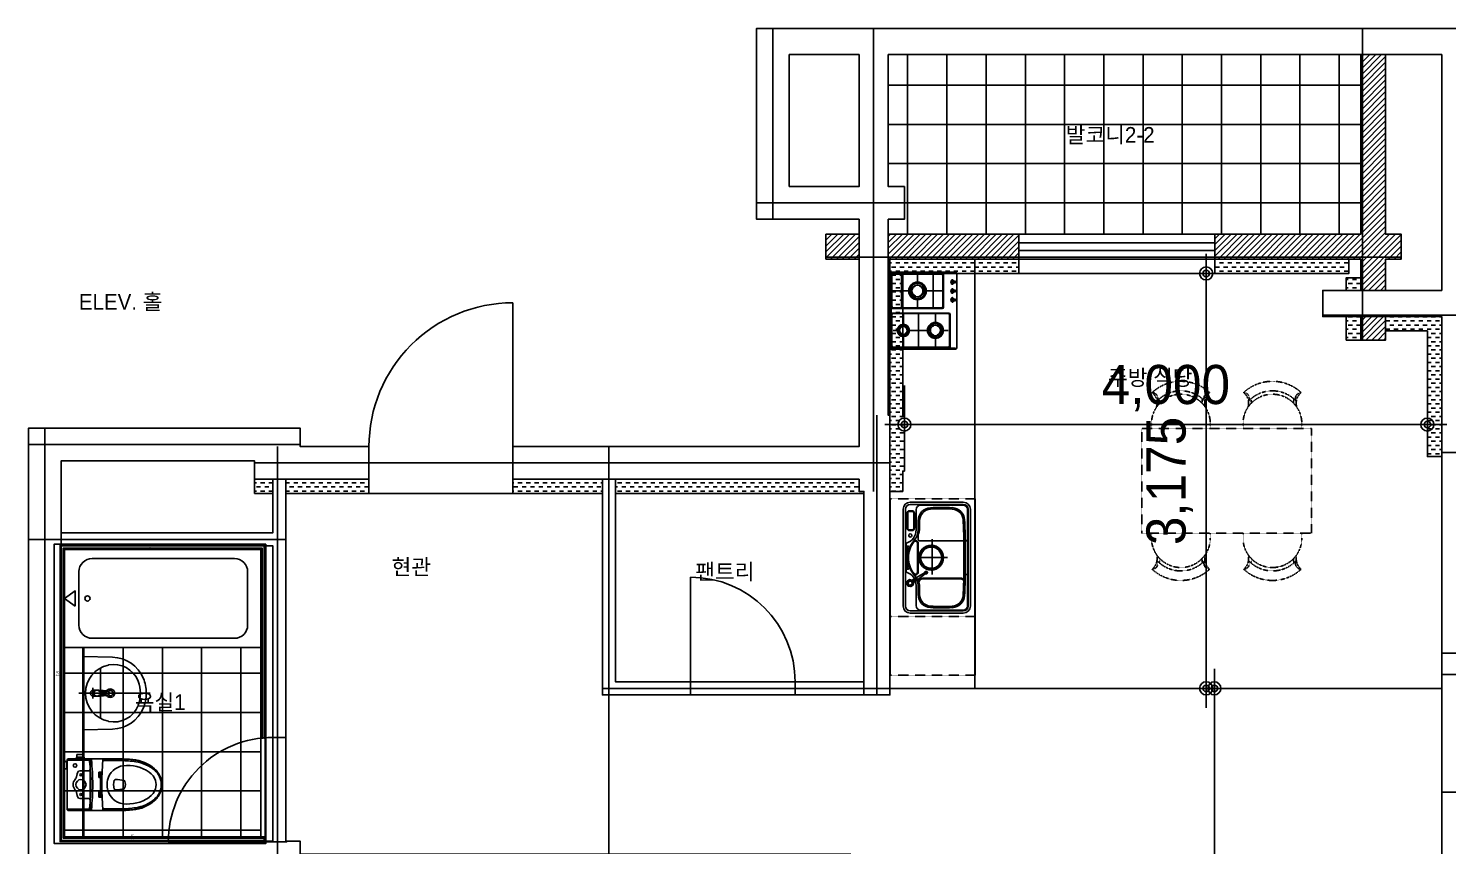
# Model space of a CAD drawing. Extents: x -125 to 16400, y -1600 to 10435.
# Drawn here: x -125 to 10730, y 4081 to 10335 of the extents above; entities that cross this region are included whole.
import ezdxf

# ---------------------------------------------------------------- set-up
doc = ezdxf.new("R2010")
doc.units = 0
doc.header["$MEASUREMENT"] = 0
for name, pattern in [('-HID', [2.5, 1.5, -1]), ('AUDIT_D_220706163347-0', [0]), ('CEN', [62, 60, -1, 0, -1]), ('HD', [2.5, 1.5, -1]), ('HID', [2.3, 1.5, -0.8])]:
    doc.linetypes.add(name, pattern=pattern)
for name, color, linetype in [('A_HAT', 8, 'Continuous'), ('AA-XXXX-DIMS', 7, 'Continuous'), ('AA-XXXX-UBR', 4, 'Continuous'), ('CEN_CON', 1, 'CEN'), ('CEN_WALL', 12, 'CEN'), ('CONC', 2, 'Continuous'), ('DIM', 7, 'AUDIT_D_220706163347-0'), ('DOOR', 4, 'Continuous'), ('FIN', 6, 'Continuous'), ('FUR', 4, 'Continuous'), ('FUR_가구', 8, 'HD'), ('FUR_가전', 8, 'HID'), ('INS', 8, 'Continuous'), ('WAL', 3, 'Continuous'), ('WAL_DRY', 7, 'Continuous'), ('WIN', 4, 'Continuous'), ('바닥타일', 8, 'Continuous'), ('실명', 3, 'AUDIT_D_220706163347-0')]:
    doc.layers.add(name, color=color, linetype=linetype)
doc.layers.add('Defpoint', color=135, linetype='Continuous', plot=False)
doc.styles.add('HAUD01', font='Dotum.ttf')
doc.dimstyles.new('HAUD-100', dxfattribs={"dimscale": 100, "dimtxt": 3, "dimasz": 1, "dimexe": 0, "dimexo": 3, "dimgap": 1, "dimtad": 1, "dimdec": 0, "dimdsep": 46, "dimlunit": 6, "dimtxsty": 'HAUD01', "dimblk": 'DIMDOT', "dimcen": 2.5, "dimdle": 1.5, "dimclrd": 7, "dimclre": 7, "dimclrt": 3, "dimadec": 0, "dimazin": 0, "dimtfac": 1, "dimtdec": 0, "dimtix": 1, "dimtmove": 2, "dimatfit": 3, "dimfxl": 1, "dimtvp": 1, "dimtolj": 1, "dimtzin": 0, "dimarcsym": 0})
pattern_1 = [(45, (0, 0), (-22.45064, 22.45064), [])]
pattern_2 = [(0, (0, 0), (31.75, 31.75), [31.75, -31.75])]
pattern_3 = [(0, (0, 0), (0, 300), []), (90, (0, 0), (-300, 2e-14), [])]

# ---------------------------------------------------------------- blocks, each defined once
blk = doc.blocks.new('A$Cc42cb16b')
at = {"layer": 'FUR'}
for p, q in [((515, 560), (288, 555)), ((515, 560), (515, 0)), ((380, 301), (380, 474)), ((380, 86), (380, 259)), ((515, 0), (288, 5))]:
    blk.add_line(p, q, dxfattribs=at)
at = {"layer": 'FUR', "color": 1}
for p, q in [((0, 280), (545, 280)), ((440, 320), (440, 240))]:
    blk.add_line(p, q, dxfattribs=at)
at = {"layer": 'FUR', "flags": 128}
for points in [[(53, 395, -0.297578), (288, 555)], [(30, 280, -0.098575), (53, 395)], [(320, 64, -0.366647), (92, 187)]]:
    blk.add_lwpolyline(points, format="xyb", dxfattribs=at)
at = {"layer": 'FUR'}
for centre, radius, start, end in [((279, 300), 200, 78.1351, 158.6763), ((275, 280), 220, 281.8649, 78.1351), ((330, 280), 255, 158.6763, 180), ((330, 280), 300, 180, 202.519), ((330, 280), 255, 180, 201.3237), ((305, 280), 32.5, 31.4345, 328.5658), ((305, 280), 20.5, 42.491, 317.5072), ((343, 280), 11.3, 130.1673, 251.7572), ((293, 265), 260, 202.519, 268.8063)]:
    blk.add_arc(centre, radius, start, end, dxfattribs=at)
for points, weights in [([(315, 287), (313, 284), (313, 280)], [1, 0.981753051281, 1]), ([(313, 280), (313, 276), (315, 273)], [1, 0.981707036495, 1]), ([(324, 295), (317, 294), (315, 287)], [1, 0.881687879562, 1]), ([(315, 273), (317, 266), (324, 265)], [1, 0.881586849689, 1]), ([(334, 297), (329, 297), (324, 295)], [1, 0.997376203537, 1]), ([(324, 265), (329, 263), (334, 263)], [1, 0.997388422489, 1]), ([(334, 297), (334, 297), (334, 297)], [1, 0.999995529652, 1]), ([(334, 263), (334, 263), (334, 263)], [1, 0.999997198582, 1]), ([(335, 297), (357, 299), (379, 301)], [1, 0.999929606915, 1]), ([(379, 259), (357, 261), (335, 263)], [1, 0.999929606915, 1]), ([(336, 289), (339, 291), (342, 291)], [1, 0.954250395298, 1]), ([(342, 269), (341, 269), (340, 269)], [1, 0.994235515594, 1]), ([(379, 301), (384, 301), (411, 303)], [1, 0.999993741512, 1]), ([(390, 258), (384, 259), (379, 259)], [1, 0.999993622303, 1]), ([(390, 295), (386, 293), (381, 293)], [1, 0.978727579117, 1]), ([(381, 267), (384, 267), (386, 266)], [1, 0.992239117622, 1]), ([(386, 266), (390, 265), (393, 263)], [1, 0.985343575478, 1]), ([(393, 297), (392, 296), (390, 295)], [1, 0.995856523514, 1]), ([(391, 258), (400, 257), (414, 256)], [1, 0.999511599541, 1]), ([(394, 297), (394, 297), (393, 297)], [1, 0.999939501286, 1]), ([(393, 263), (394, 263), (394, 263)], [1, 0.999930858612, 1]), ([(407, 303), (399, 302), (394, 297)], [1, 0.961287915707, 1]), ([(394, 263), (399, 258), (407, 257)], [1, 0.960904896259, 1]), ([(414, 303), (411, 303), (408, 303)], [1, 0.993428587914, 1]), ([(409, 257), (411, 257), (414, 256)], [1, 0.99490660429, 1]), ([(414, 303), (414, 303), (414, 303)], [1, 0.999912261963, 1]), ([(414, 303), (438, 303), (438, 280)], [1, 0.707125544548, 1]), ([(438, 280), (438, 257), (414, 256)], [1, 0.707125544548, 1]), ([(414, 256), (414, 256), (414, 256)], [1, 0.999912261963, 1]), ([(433, 256), (457, 256), (457, 280)], [1, 0.707185387611, 1]), ([(434, 283), (434, 282), (434, 280)], [1, 0.996173918247, 1]), ([(434, 276), (434, 278), (434, 280)], [1, 0.996153950691, 1])]:
    blk.add_rational_spline(points, weights, degree=2, dxfattribs=at)
for points in [[(342, 291), (350, 291), (358, 292)], [(358, 268), (350, 269), (342, 269)], [(381, 293), (370, 292), (358, 292)], [(381, 267), (370, 268), (358, 268)], [(409, 303), (409, 303), (408, 303)], [(413, 303), (412, 303), (410, 303)], [(410, 257), (412, 257), (413, 257)], [(417, 304), (415, 304), (414, 303)], [(414, 256), (415, 256), (417, 256)], [(415, 256), (415, 256), (415, 256)], [(419, 304), (418, 304), (417, 304)], [(417, 256), (418, 256), (419, 256)], [(423, 304), (421, 304), (419, 304)], [(419, 256), (421, 256), (423, 256)], [(423, 304), (424, 304), (425, 304)], [(425, 256), (424, 256), (423, 256)], [(425, 304), (429, 304), (433, 304)], [(433, 256), (429, 256), (425, 256)], [(434, 283), (434, 283), (433, 283)], [(433, 276), (434, 276), (434, 276)]]:
    blk.add_open_spline(points, degree=2, dxfattribs=at)
for points, knots in [([(431, 280), (431, 283), (431, 286), (428, 292), (427, 295), (420, 301), (413, 303), (407, 303)], [0, 0, 0, 0, 0.248236, 0.248236, 0.496338, 0.496338, 1, 1, 1, 1]), ([(407, 257), (413, 257), (420, 259), (427, 265), (428, 268), (431, 274), (431, 277), (431, 280)], [0, 0, 0, 0, 0.502806, 0.502806, 0.750772, 0.750772, 1, 1, 1, 1]), ([(434, 283), (434, 289), (431, 294), (424, 301), (419, 303), (413, 303)], [0, 0, 0, 0, 0.5, 0.5, 1, 1, 1, 1]), ([(413, 257), (419, 257), (424, 259), (431, 266), (434, 271), (434, 276)], [0, 0, 0, 0, 0.5, 0.5, 1, 1, 1, 1]), ([(433, 283), (433, 284), (433, 283), (433, 282), (433, 281), (433, 280)], [0, 0, 0, 0, 0.493042, 0.493042, 1, 1, 1, 1]), ([(433, 280), (433, 279), (433, 278), (433, 277), (433, 276), (433, 276)], [0, 0, 0, 0, 0.493716, 0.493716, 1, 1, 1, 1]), ([(449, 280), (449, 282), (449, 283), (451, 283), (451, 283), (452, 282), (452, 281), (452, 280)], [0, 0, 0, 0, 0.498025, 0.498025, 0.742403, 0.742403, 1, 1, 1, 1]), ([(452, 280), (452, 279), (452, 278), (451, 277), (451, 277), (449, 277), (449, 278), (449, 280)], [0, 0, 0, 0, 0.250344, 0.250344, 0.505692, 0.505692, 1, 1, 1, 1]), ([(450, 283), (450, 283), (450, 283), (451, 282), (451, 281), (451, 280), (451, 280)], [0, 0, 0, 0, 0.213027, 0.451355, 0.721359, 1, 1, 1, 1]), ([(451, 280), (451, 279), (451, 278), (450, 277), (450, 277), (450, 277)], [0, 0, 0, 0, 0.435639, 0.435639, 1, 1, 1, 1])]:
    blk.add_open_spline(points, degree=3, knots=knots, dxfattribs=at)
blk.add_rational_spline([(457, 280), (457, 290), (450, 297), (443, 304), (433, 304)], [1, 0.923873603344, 1, 0.923873603344, 1], degree=2, knots=[0, 0, 0, 0.5, 0.5, 1, 1, 1], dxfattribs=at)
blk = doc.blocks.new('A$C26a53a47')
at = {"layer": 'FUR'}
for p, q in [((268, 392), (452, 393)), ((314, 382), (453, 383)), ((542, 395), (329, 395)), ((555, 378), (540, 388)), ((548, 395), (717, 395)), ((563, 385), (548, 395)), ((550, 387), (550, 8)), ((563, 385), (717, 385)), ((596, 408), (654, 408)), ((596, 395), (596, 408)), ((654, 395), (596, 395)), ((599, 408), (599, 426)), ((603, 430), (647, 430)), ((651, 426), (651, 408)), ((654, 408), (654, 395)), ((725, 387), (725, 198)), ((725, 358), (727, 358)), ((725, 337), (727, 337)), ((727, 332), (727, 364)), ((741, 378), (745, 378)), ((745, 378), (745, 318)), ((745, 378), (745, 318)), ((484, 293), (458, 293)), ((459, 262), (462, 262)), ((462, 262), (462, 134)), ((484, 253), (462, 253)), ((470, 296), (470, 100)), ((484, 253), (484, 293)), ((562, 303), (629, 303)), ((653, 258), (648, 281)), ((741, 318), (745, 318)), ((459, 134), (462, 134)), ((484, 143), (462, 143)), ((484, 103), (484, 143)), ((653, 137), (648, 114)), ((725, 8), (725, 198)), ((268, 3), (452, 3)), ((314, 13), (453, 12)), ((542, 0), (329, 0)), ((484, 103), (458, 103)), ((555, 17), (540, 7)), ((563, 10), (548, 0)), ((548, 0), (717, 0)), ((562, 93), (629, 93)), ((563, 10), (717, 10))]:
    blk.add_line(p, q, dxfattribs=at)
at = {"layer": 'FUR', "flags": 128}
for points in [[(51, 310, -0.18096), (268, 392)], [(56, 308, -0.139094), (200, 373)], [(57, 319, -0.159563), (223, 390)], [(200, 373, -0.037446), (314, 382)], [(223, 390, -0.022302), (329, 395)], [(741, 318, -0.414214), (727, 332)], [(0, 198, -0.216307), (51, 310)], [(6, 198, -0.219854), (56, 308)], [(7, 243, -0.135941), (57, 319)], [(50, 229, -0.165632), (98, 294)], [(284, 223, -0.26174), (291, 229)], [(356, 237, -0.336618), (365, 231)], [(562, 303, -0.414214), (550, 315)], [(291, 166, -0.26174), (284, 172)], [(416, 162, -0.317582), (298, 52)], [(540, 7, -0.026367), (530, 198)], [(555, 17, -0.027834), (545, 198)], [(648, 114, -0.055053), (644, 102)], [(653, 137, -0.135013), (663, 156)], [(680, 198, -0.192258), (663, 156)], [(298, 52, -0.186188), (98, 101)], [(548, 0, -0.383657), (540, 7)], [(563, 10, -0.381976), (555, 17)], [(644, 102, -0.289681), (629, 93)], [(725, 18, -0.414214), (717, 10)], [(725, 8, -0.414214), (717, 0)]]:
    blk.add_lwpolyline(points, format="xyb", dxfattribs=at)
at = {"layer": 'FUR'}
for centre, radius in [((665, 345), 13.5), ((470, 268), 8), ((620, 198), 39), ((620, 273), 8), ((470, 128), 8), ((620, 123), 8)]:
    blk.add_circle(centre, radius, dxfattribs=at)
for centre, radius, start, end in [((260, 60), 285, 82.5328, 124.7208), ((279, 204), 140, 12.0572, 82.5328), ((-1905, 198), 2365, 355.2711, 4.7289), ((2339, 198), 1809, 173.9586, 180), ((548, 387), 8, 90, 173.9586), ((542, 387), 8, 67.9754, 90), ((542, 387), 8, 0, 67.9754), ((2169, 198), 1624, 173.6227, 180), ((563, 377), 8, 90, 173.6227), ((603, 426), 4, 90, 180), ((647, 426), 4, 0, 90), ((717, 387), 8, 0, 90), ((717, 377), 8, 0, 90), ((741, 364), 14, 90, 180), ((150, 198), 150, 162.3394, 197.6606), ((150, 198), 105, 162.3394, 197.6606), ((360, 198), 80, 161.6434, 198.3566), ((369, -112), 350, 92.1818, 102.9733), ((260, 198), 110, 342.2348, 17.7652), ((250, 198), 170, 347.9428, 12.0572), ((629, 287), 16, 25.3787, 90.0934), ((590, 268), 60, 12.7743, 25.3787), ((693, 266), 40, 192.7744, 223.5311), ((620, 198), 60, 0, 43.5311), ((150, 198), 150, 180, 228.8217), ((150, 198), 144, 180, 229.5978), ((169, 204), 170, 197.6606, 228.6262), ((169, 204), 125, 197.6606, 235.2792), ((369, 507), 350, 257.0267, 267.8182), ((356, 167), 9, 267.8182, 342.2348), ((269, 333), 330, 228.8217, 269.8506), ((244, 308), 290, 229.5978, 261.2725), ((248, 294), 290, 228.6262, 264.8897), ((316, 773), 760, 261.2725, 269.8506), ((329, 1200), 1200, 264.8897, 270), ((542, 8), 8, 270, 292.0246), ((542, 8), 8, 292.0246, 0), ((562, 81), 12, 90, 180)]:
    blk.add_arc(centre, radius, start, end, dxfattribs=at)
blk.add_open_spline([(5, 198), (5, 198), (5, 198), (5, 198)], degree=3, dxfattribs=at)
blk.add_open_spline([(5, 198), (5, 198), (5, 198), (5, 198)], degree=3, dxfattribs=at)
blk = doc.blocks.new('A$C8b7e2aca')
at = {"layer": 'FUR'}
for points in [[(1500, 750), (0, 750), (0, 0), (1500, 0)], [(1418, 317), (1418, 433), (1500, 375)]]:
    blk.add_lwpolyline(points, close=True, dxfattribs=at)
blk.add_lwpolyline([(1290, 680), (200, 680, 0.414214), (100, 580), (100, 170, 0.414214), (200, 70), (1290, 70, 0.414214), (1390, 170), (1390, 580, 0.414214)], format="xyb", close=True, dxfattribs=at)
blk.add_circle((1325, 375), 20, dxfattribs=at)
blk = doc.blocks.new('UBR 공용욕실 1500x2200')
at = {"layer": '바닥타일'}
h = blk.add_hatch(dxfattribs=at)
h.set_pattern_fill('_USER', color=256, scale=300, double=1, pattern_type=0)
h.set_pattern_definition(pattern_3)
h.paths.add_polyline_path([(0, 1450), (1500, 1450), (1500, 0), (0, 0)])
at = {"layer": 'FUR'}
blk.add_line((1360, 1450), (1360, 0), dxfattribs=at)
blk.add_lwpolyline([(1500, 2200), (0, 2200), (0, 0), (1500, 0)], close=True, dxfattribs=at)
blk.add_blockref('A$C8b7e2aca', (0, 1450))
for name, p in [('A$Cc42cb16b', (845, 820)), ('A$C26a53a47', (755, 202))]:
    blk.add_blockref(name, p, dxfattribs=at)
blk = doc.blocks.new('A$C84b07bde')
at = {"layer": 'AA-XXXX-UBR'}
blk.add_line((1527, 0), (1527, -27), dxfattribs=at)
at = {"layer": 'AA-XXXX-UBR', "color": 5}
blk.add_lwpolyline([(1535, 2235), (-35, 2235), (-35, -35), (1535, -35)], close=True, dxfattribs=at)
at = {"layer": 'AA-XXXX-UBR'}
for points in [[(1527, -27), (-27, -27), (-27, 2227), (1527, 2227), (1527, 750)], [(1527, -10), (-10, -10), (-10, 2210), (1510, 2210), (1510, 750)], [(1527, 0), (0, 0), (0, 2200), (1500, 2200), (1500, 750)]]:
    blk.add_lwpolyline(points, dxfattribs=at)
at = {"layer": 'Defpoint'}
blk.add_lwpolyline([(1540, 2240), (-80, 2240), (-80, -50), (1540, -50)], close=True, dxfattribs=at)
at = {"layer": 'Defpoint', "style": 'HAUD01', "width": 0.8}
for s, rotation, p in [('경량', 270, (643, 2235)), ('RC,조적', 90, (527, -43))]:
    blk.add_text(s, height=15, rotation=rotation, dxfattribs=at).set_placement(p)
for s, p in [('RC,조적', (-68, 1252)), ('수전', (-68, 1227)), ('경량', (1502, 1244))]:
    blk.add_text(s, height=15, dxfattribs=at).set_placement(p)
blk = doc.blocks.new('K-sink')
at = {"layer": 'FUR'}
for p, q in [((-370, -105), (370, -105)), ((-425, -565), (-425, -160)), ((-407, -160), (-407, -565)), ((-407, -565), (-407, -160)), ((-370, -123), (370, -123)), ((-367, -205), (-212, -205)), ((-208, -150), (-211, -162)), ((-208, -150), (-211, -162)), ((-211, -162), (-204, -173)), ((-211, -162), (-204, -173)), ((-198, -143), (-208, -150)), ((-198, -143), (-208, -150)), ((-204, -173), (-192, -175)), ((-204, -173), (-192, -175)), ((-186, -146), (-198, -143)), ((-186, -146), (-198, -143)), ((-192, -175), (-181, -168)), ((-192, -175), (-181, -168)), ((-179, -156), (-186, -146)), ((-179, -156), (-186, -146)), ((-181, -168), (-179, -156)), ((-181, -168), (-179, -156)), ((-108, -128), (108, -128)), ((207, -155), (207, -172)), ((367, -205), (212, -205)), ((339, -135), (227, -135)), ((227, -192), (339, -192)), ((359, -172), (359, -155)), ((407, -160), (407, -565)), ((425, -160), (425, -565)), ((-402, -565), (-402, -240)), ((-282, -220), (-192, -220)), ((-282, -220), (-212, -220)), ((-157, -255), (-157, -544)), ((130, -230), (130, -602)), ((140, -220), (212, -220)), ((282, -220), (212, -220)), ((402, -240), (402, -565)), ((135, -597), (-370, -597)), ((370, -602), (-370, -602)), ((370, -620), (-370, -620)), ((-130, -585), (-130, -592)), ((-118, -580), (0, -580)), ((118, -580), (0, -580)), ((130, -585), (130, -592)), ((370, -597), (135, -597))]:
    blk.add_line(p, q, dxfattribs=at)
at = {"layer": 'FUR', "ltscale": 0.6}
for p, q in [((-217, -144), (-221, -164)), ((-221, -164), (-210, -182)), ((-200, -133), (-217, -144)), ((-210, -182), (-190, -186)), ((-180, -137), (-200, -133)), ((-192, -175), (-170, -209)), ((-190, -186), (-172, -174)), ((-168, -154), (-180, -137)), ((-172, -174), (-168, -154))]:
    blk.add_line(p, q, dxfattribs=at)
at = {"layer": 'FUR', "color": 199, "ltscale": 0.5}
for p, q in [((-123, -189), (-121, -187)), ((111, -215), (-111, -215)), ((123, -189), (120, -186)), ((212, -155), (212, -172)), ((339, -140), (227, -140)), ((227, -187), (339, -187)), ((354, -172), (354, -155)), ((-282, -226), (-192, -226)), ((-162, -256), (-162, -543)), ((282, -231), (212, -231)), ((-118, -569), (0, -569)), ((118, -569), (0, -569))]:
    blk.add_line(p, q, dxfattribs=at)
at = {"layer": 'FUR', "color": 199}
for p, q in [((-77, -140), (-93, -140)), ((88, -140), (-88, -140)), ((-85, -148), (-85, -132)), ((0, -445), (0, -209)), ((93, -140), (77, -140)), ((85, -148), (85, -132)), ((-282, -231), (-212, -231)), ((0, -327), (-129, -327)), ((0, -327), (141, -327))]:
    blk.add_line(p, q, dxfattribs=at)
at = {"layer": 'FUR', "ltscale": 0.5}
blk.add_line((111, -220), (-111, -220), dxfattribs=at)
at = {"layer": 'FUR', "color": 199}
for centre, radius in [((-195, -159), 21.9), ((-85, -140), 2.5), ((85, -140), 2.5), ((0, -320), 90), ((0, -320), 81)]:
    blk.add_circle(centre, radius, dxfattribs=at)
at = {"layer": 'FUR'}
for centre, radius in [((170, -160), 12.2), ((0, -320), 94.5)]:
    blk.add_circle(centre, radius, dxfattribs=at)
for centre, radius, start, end in [((-370, -160), 55, 90, 180), ((370, -160), 55, 0, 90), ((-370, -160), 37, 90, 180), ((-367, -240), 35, 90, 180), ((-212, -100), 105, 270, 343.3193), ((-212, -100), 120, 270, 311.4096), ((0, -340), 200, 90, 131.4096), ((-108, -131), 3, 90, 163.3193), ((0, -340), 200, 48.5904, 90), ((108, -131), 3, 16.6807, 90), ((212, -100), 105, 196.6807, 270), ((212, -100), 120, 228.5904, 270), ((227, -155), 20, 90, 180), ((227, -172), 20, 180, 270), ((339, -155), 20, 360, 90), ((339, -172), 20, 270, 0), ((367, -240), 35, 0, 90), ((370, -160), 37, 0, 90), ((914, -400), 1299, 176.1751, 183.5988), ((-282, -320), 100, 90, 176.1774), ((-192, -255), 35, 0, 90), ((140, -230), 10, 90.025, 180), ((282, -320), 100, 3.8226, 90), ((-915, -400), 1300, 356.4036, 3.8226), ((-283, -475), 100, 183.5964, 266.1102), ((283, -475), 100, 273.8898, 356.4036), ((-370, -565), 55, 180, 270), ((-370, -565), 37, 180, 270), ((-370, -565), 32, 180, 270), ((-140, 1620), 2200, 266.1102, 270.5776), ((-192, -544), 35, 268.6272, 0), ((-135, -592), 5, 270, 355), ((-125, -585), 5, 90.4028, 175), ((140, 1620), 2200, 269.4224, 273.8898), ((140, 1620), 2200, 269.4224, 269.5972), ((125, -585), 5, 5, 89.5972), ((139, -588), 8.66, 181.0559, 263.1777), ((135, -592), 5, 185, 270), ((370, -565), 32, 270, 0), ((370, -565), 37, 270, 0), ((370, -565), 55, 270, 0)]:
    blk.add_arc(centre, radius, start, end, dxfattribs=at)
at = {"layer": 'FUR', "color": 199}
for centre, radius, start, end in [((-223, -132), 100, 276.4808, 311.2256), ((914, -400), 1288, 176.1751, 183.5988), ((-282, -320), 89, 90, 176.1774), ((-283, -475), 89, 183.5964, 266.1102), ((-140, 1620), 2189, 266.1102, 270.5776)]:
    blk.add_arc(centre, radius, start, end, dxfattribs=at)
at = {"layer": 'FUR', "ltscale": 0.5}
for centre, start, end in [((-112, -200), 134.2485, 274.3944), ((112, -200), 265.6056, 45.7515)]:
    blk.add_arc(centre, 20, start, end, dxfattribs=at)
at = {"layer": 'FUR', "color": 199, "ltscale": 0.5}
for centre, radius, start, end in [((-112, -200), 15, 134.2485, 274.3944), ((0, -340), 195, 90, 128.1858), ((0, -340), 195, 51.926, 90), ((112, -200), 15, 265.6056, 45.7515), ((223, -132), 100, 228.7744, 263.5192), ((227, -155), 15, 90, 180), ((227, -172), 15, 180, 270), ((339, -155), 15, 0, 90), ((339, -172), 15, 270, 0), ((915, -400), 1294, 176.1774, 183.5964), ((-282, -320), 94, 90, 176.1774), ((-192, -256), 30, 0, 90), ((282, -320), 89, 3.8226, 90), ((-915, -400), 1289, 356.4036, 3.8226), ((-283, -475), 94, 183.5964, 266.1102), ((283, -475), 89, 273.8898, 356.4036), ((-140, 1620), 2194, 266.1102, 268.6266), ((-192, -543), 30, 268.6266, 0), ((140, 1620), 2189, 269.4224, 273.8898)]:
    blk.add_arc(centre, radius, start, end, dxfattribs=at)
at = {"layer": 'FUR', "ltscale": 0.6}
for points in [[(-221, -164), (-211, -162), (-208, -150), (-217, -144)], [(-210, -182), (-204, -173), (-211, -162), (-221, -164)], [(-217, -144), (-200, -133), (-198, -143), (-208, -150)], [(-210, -182), (-190, -186), (-192, -175), (-204, -173)], [(-200, -133), (-198, -143), (-186, -146), (-180, -137)], [(-184, -194), (-190, -186), (-192, -175), (-184, -194)], [(-192, -175), (-170, -209), (-192, -175)], [(-180, -137), (-186, -146), (-179, -156), (-168, -154)], [(-124, -275), (-124, -275), (-184, -194)], [(-172, -174), (-168, -154), (-179, -156), (-181, -168)], [(-172, -174), (-167, -183), (-167, -183), (-181, -168)], [(-159, -202), (-181, -168), (-181, -168), (-159, -202)], [(-116, -269), (-115, -269), (-125, -275), (-124, -275)], [(-115, -273), (-116, -269), (-124, -275), (-121, -277)], [(-124, -287), (-120, -284), (-114, -287), (-114, -292)], [(-104, -285), (-114, -292), (-114, -287), (-108, -283)], [(-105, -274), (-109, -276), (-108, -283), (-104, -285)]]:
    blk.add_3dface(points, dxfattribs=at)
at = {"layer": 'FUR', "ltscale": 0.6, "invisible_edges": 8}
for points in [[(-192, -175), (-204, -173), (-211, -162), (-208, -150)], [(-198, -143), (-186, -146), (-179, -156), (-181, -168)], [(-121, -277), (-120, -284), (-124, -287), (-125, -275)], [(-125, -275), (-124, -275), (-124, -275), (-121, -277)], [(-120, -284), (-121, -277), (-115, -273), (-109, -276)], [(-109, -276), (-108, -283), (-114, -287), (-120, -284)], [(-109, -276), (-105, -274), (-115, -269), (-116, -269)], [(-116, -269), (-116, -269), (-115, -273), (-109, -276)]]:
    blk.add_3dface(points, dxfattribs=at)
at = {"layer": 'FUR', "invisible_edges": 10}
blk.add_3dface([(-208, -150), (-198, -143), (-181, -168), (-192, -175)], dxfattribs=at)
at = {"layer": 'FUR'}
for points in [[(-190, -186), (-192, -175), (-181, -168), (-172, -174)], [(-167, -183), (-181, -168), (-192, -175), (-184, -194)], [(-181, -168), (-192, -175), (-170, -209), (-159, -202)], [(-170, -209), (-159, -202), (-181, -168), (-192, -175)], [(-172, -174), (-167, -183), (-184, -194), (-190, -186)], [(-184, -194), (-167, -183), (-116, -269), (-124, -275)], [(-116, -269), (-167, -183), (-184, -194), (-124, -275)], [(-116, -269), (-116, -269), (-167, -183)]]:
    blk.add_3dface(points, dxfattribs=at)
blk = doc.blocks.new('싱크')
at = {"layer": 'Defpoints'}
for p, q in [((-18, 0), (-18, 1350)), ((632, 0), (632, 1350))]:
    blk.add_line(p, q, dxfattribs=at)
at = {"layer": 'Defpoints', "linetype": '-HID'}
for p, q in [((632, 1350), (-18, 1350)), ((632, 450), (-18, 450)), ((632, 0), (-18, 0))]:
    blk.add_line(p, q, dxfattribs=at)
at = {"layer": 'FUR_가전', "rotation": 90}
blk.add_blockref('K-sink', (-23, 900), dxfattribs=at)
blk = doc.blocks.new('쿡탑')
at = {"layer": 'FUR'}
for p, q in [((460711, 189095), (460711, 189585)), ((460712, 189582), (460712, 189319)), ((460719, 189104), (460719, 189577)), ((460721, 189595), (461291, 189595)), ((460721, 189195), (460721, 189575)), ((460722, 189592), (461290, 189592)), ((460726, 189267), (460726, 189570)), ((460729, 189587), (461283, 189587)), ((460731, 189585), (461281, 189585)), ((460736, 189580), (460974, 189580)), ((460855, 189580), (460855, 189453)), ((460984, 189570), (460984, 189509)), ((460989, 189195), (460989, 189575)), ((461024, 189145), (461024, 189575)), ((461029, 189570), (461029, 189495)), ((461039, 189580), (461276, 189580)), ((461157, 189570), (461157, 189533)), ((461286, 189570), (461286, 189150)), ((461291, 189575), (461291, 189145)), ((461293, 189577), (461293, 189104)), ((461300, 189582), (461300, 189339)), ((461301, 189585), (461301, 189095)), ((460728, 189509), (460726, 189509)), ((460728, 189504), (460726, 189504)), ((460730, 189506), (460979, 189506)), ((460982, 189509), (460984, 189509)), ((460982, 189504), (460984, 189504)), ((460984, 189504), (460984, 189267)), ((461031, 189495), (461029, 189495)), ((461029, 189490), (461029, 189250)), ((461031, 189490), (461029, 189490)), ((461117, 189493), (461033, 189493)), ((461157, 189453), (461157, 189300)), ((461197, 189493), (461282, 189493)), ((461284, 189495), (461286, 189495)), ((461284, 189490), (461286, 189490)), ((460714, 189157), (460712, 189319)), ((460726, 189385), (460788, 189385)), ((460855, 189318), (460855, 189190)), ((460922, 189385), (460984, 189385)), ((461286, 189376), (461029, 189376)), ((461298, 189157), (461300, 189339)), ((460728, 189267), (460726, 189267)), ((460726, 189200), (460726, 189262)), ((460728, 189262), (460726, 189262)), ((460730, 189265), (460979, 189265)), ((460982, 189267), (460984, 189267)), ((460982, 189262), (460984, 189262)), ((460984, 189262), (460984, 189200)), ((461031, 189250), (461029, 189250)), ((461029, 189245), (461029, 189150)), ((461031, 189245), (461029, 189245)), ((461033, 189248), (461105, 189248)), ((461210, 189248), (461282, 189248)), ((461284, 189250), (461286, 189250)), ((461284, 189245), (461286, 189245)), ((460714, 189157), (460714, 189095)), ((460979, 189185), (460731, 189185)), ((460974, 189190), (460736, 189190)), ((460770, 189114), (460781, 189105)), ((460770, 189114), (460781, 189105)), ((460781, 189123), (460792, 189123)), ((460781, 189094), (460781, 189123)), ((460781, 189123), (460792, 189123)), ((460781, 189094), (460781, 189123)), ((460792, 189094), (460781, 189094)), ((460792, 189094), (460781, 189094)), ((460792, 189123), (460792, 189094)), ((460792, 189123), (460792, 189094)), ((460803, 189114), (460792, 189105)), ((460803, 189114), (460792, 189105)), ((460839, 189114), (460850, 189105)), ((460839, 189114), (460850, 189105)), ((460839, 189114), (460850, 189105)), ((460839, 189114), (460850, 189105)), ((460839, 189114), (460850, 189105)), ((460839, 189114), (460850, 189105)), ((460839, 189114), (460850, 189105)), ((460839, 189114), (460850, 189105)), ((460850, 189123), (460861, 189123)), ((460850, 189094), (460850, 189123)), ((460850, 189123), (460861, 189123)), ((460850, 189094), (460850, 189123)), ((460850, 189123), (460861, 189123)), ((460850, 189094), (460850, 189123)), ((460850, 189123), (460861, 189123)), ((460850, 189094), (460850, 189123)), ((460850, 189123), (460861, 189123)), ((460850, 189094), (460850, 189123)), ((460850, 189123), (460861, 189123)), ((460850, 189094), (460850, 189123)), ((460850, 189123), (460861, 189123)), ((460850, 189094), (460850, 189123)), ((460850, 189123), (460861, 189123)), ((460850, 189094), (460850, 189123)), ((460861, 189094), (460850, 189094)), ((460861, 189094), (460850, 189094)), ((460861, 189094), (460850, 189094)), ((460861, 189094), (460850, 189094)), ((460861, 189094), (460850, 189094)), ((460861, 189094), (460850, 189094)), ((460861, 189094), (460850, 189094)), ((460861, 189094), (460850, 189094)), ((460861, 189123), (460861, 189094)), ((460861, 189123), (460861, 189094)), ((460861, 189123), (460861, 189094)), ((460861, 189123), (460861, 189094)), ((460861, 189123), (460861, 189094)), ((460861, 189123), (460861, 189094)), ((460861, 189123), (460861, 189094)), ((460861, 189123), (460861, 189094)), ((460872, 189114), (460861, 189104)), ((460872, 189114), (460861, 189104)), ((460872, 189114), (460861, 189104)), ((460872, 189114), (460861, 189104)), ((460872, 189114), (460861, 189104)), ((460872, 189114), (460861, 189104)), ((460872, 189114), (460861, 189104)), ((460872, 189114), (460861, 189104)), ((460907, 189114), (460918, 189104)), ((460907, 189114), (460918, 189104)), ((460907, 189114), (460918, 189104)), ((460907, 189114), (460918, 189104)), ((460907, 189114), (460918, 189104)), ((460907, 189114), (460918, 189104)), ((460907, 189114), (460918, 189104)), ((460907, 189114), (460918, 189104)), ((460930, 189123), (460918, 189123)), ((460918, 189123), (460918, 189094)), ((460930, 189123), (460918, 189123)), ((460918, 189123), (460918, 189094)), ((460930, 189123), (460918, 189123)), ((460918, 189123), (460918, 189094)), ((460930, 189123), (460918, 189123)), ((460918, 189123), (460918, 189094)), ((460930, 189123), (460918, 189123)), ((460918, 189123), (460918, 189094)), ((460930, 189123), (460918, 189123)), ((460918, 189123), (460918, 189094)), ((460930, 189123), (460918, 189123)), ((460918, 189123), (460918, 189094)), ((460930, 189123), (460918, 189123)), ((460918, 189123), (460918, 189094)), ((460918, 189094), (460930, 189094)), ((460918, 189094), (460930, 189094)), ((460918, 189094), (460930, 189094)), ((460918, 189094), (460930, 189094)), ((460918, 189094), (460930, 189094)), ((460918, 189094), (460930, 189094)), ((460918, 189094), (460930, 189094)), ((460918, 189094), (460930, 189094)), ((460930, 189094), (460930, 189123)), ((460930, 189094), (460930, 189123)), ((460930, 189094), (460930, 189123)), ((460930, 189094), (460930, 189123)), ((460930, 189094), (460930, 189123)), ((460930, 189094), (460930, 189123)), ((460930, 189094), (460930, 189123)), ((460930, 189094), (460930, 189123)), ((460940, 189114), (460930, 189105)), ((460940, 189114), (460930, 189105)), ((460940, 189114), (460930, 189105)), ((460940, 189114), (460930, 189105)), ((460940, 189114), (460930, 189105)), ((460940, 189114), (460930, 189105)), ((460940, 189114), (460930, 189105)), ((460940, 189114), (460930, 189105)), ((461281, 189135), (461034, 189135)), ((461276, 189140), (461039, 189140)), ((461157, 189196), (461157, 189150)), ((461298, 189157), (461298, 189095)), ((461291, 189085), (460721, 189085))]:
    blk.add_line(p, q, dxfattribs=at)
for centre, radius in [((461157, 189493), 46.7), ((461157, 189493), 40), ((460855, 189385), 67.2), ((460855, 189385), 57.7), ((461157, 189248), 60.9), ((461157, 189248), 52.3)]:
    blk.add_circle(centre, radius, dxfattribs=at)
for centre, radius, start, end in [((460721, 189585), 10, 90, 180), ((460722, 189582), 10, 90, 180), ((460729, 189577), 10, 90, 180), ((460731, 189575), 10, 90, 180), ((460736, 189570), 10, 90, 180), ((460974, 189570), 10, 0, 90), ((460979, 189575), 10, 0, 90), ((461034, 189575), 10, 90, 180), ((461039, 189570), 10, 90, 180), ((461276, 189570), 10, 0, 90), ((461281, 189575), 10, 0, 90), ((461283, 189577), 10, 0, 90), ((461290, 189582), 10, 0, 90), ((461291, 189585), 10, 0, 90), ((460728, 189506), 2.51, 274.2415, 85.7585), ((460855, 189385), 45.2, 46.3378, 40.7194), ((460855, 189385), 42, 21.5687, 157.2181), ((460982, 189506), 2.51, 94.2415, 265.7585), ((461030, 189493), 2.51, 274.2415, 85.7585), ((461157, 189493), 31.4, 46.3378, 40.7194), ((461129, 189505), 1.53, 237.6615, 337.2181), ((461158, 189550), 55.6, 237.2301, 237.6615), ((461156, 189435), 55.6, 120.4999, 120.9395), ((461129, 189482), 1.53, 21.2578, 120.4999), ((461157, 189493), 29.2, 21.5687, 157.2181), ((461157, 189493), 29.2, 201.2578, 336.4054), ((461186, 189504), 1.53, 201.5687, 301.1252), ((461185, 189481), 1.53, 57.1633, 156.4054), ((461156, 189435), 55.6, 56.7238, 57.1633), ((461158, 189550), 55.6, 301.1252, 301.5566), ((461284, 189493), 2.51, 94.2415, 265.7585), ((460856, 189468), 80, 237.2301, 237.6615), ((460814, 189369), 2.21, 21.2578, 120.4999), ((460853, 189302), 80, 120.4999, 120.9395), ((460814, 189402), 2.21, 237.6615, 337.2181), ((460855, 189385), 42, 201.2578, 336.4054), ((460895, 189368), 2.21, 57.1633, 156.4054), ((460896, 189402), 2.21, 201.5687, 301.1252), ((460853, 189302), 80, 56.7238, 57.1633), ((460856, 189468), 80, 301.1252, 301.5566), ((460728, 189265), 2.51, 274.2415, 85.7585), ((460982, 189265), 2.51, 94.2415, 265.7585), ((461030, 189248), 2.51, 274.2415, 85.7585), ((461157, 189248), 41, 46.3378, 40.7194), ((461156, 189173), 72.6, 120.4999, 120.9395), ((461120, 189263), 2, 237.6615, 337.2181), ((461158, 189323), 72.6, 237.2301, 237.6615), ((461120, 189233), 2, 21.2578, 120.4999), ((461157, 189248), 38.1, 21.5687, 157.2181), ((461157, 189248), 38.1, 201.2578, 336.4054), ((461194, 189232), 2, 57.1633, 156.4054), ((461195, 189263), 2, 201.5687, 301.1252), ((461156, 189173), 72.6, 56.7238, 57.1633), ((461158, 189323), 72.6, 301.1252, 301.5566), ((461284, 189248), 2.51, 94.2415, 265.7585), ((460721, 189095), 10, 180, 270), ((460709, 189097), 5.72, 302.473, 344.4523), ((460659, 189106), 60.4, 341.5721, 1.816), ((460731, 189195), 10, 180, 270), ((460736, 189200), 10, 180, 270), ((460776, 189115), 8.47, 57.3013, 148.1768), ((460776, 189115), 8.47, 57.3013, 148.1768), ((460774, 189118), 5, 148.5357, 228.0471), ((460774, 189118), 5, 148.5357, 228.0471), ((460787, 189110), 20.4, 31.2565, 148.5357), ((460787, 189110), 20.4, 31.2565, 148.5357), ((460797, 189113), 9.86, 34.7229, 117.6077), ((460797, 189113), 9.86, 34.7229, 117.6077), ((460800, 189118), 5, 309.4595, 31.2565), ((460800, 189118), 5, 309.4595, 31.2565), ((460856, 189110), 20.4, 31.2565, 148.5357), ((460856, 189110), 20.4, 31.2565, 148.5357), ((460856, 189110), 20.4, 31.2565, 148.5357), ((460856, 189110), 20.4, 31.2565, 148.5357), ((460856, 189110), 20.4, 31.2565, 148.5357), ((460856, 189110), 20.4, 31.2565, 148.5357), ((460856, 189110), 20.4, 31.2565, 148.5357), ((460856, 189110), 20.4, 31.2565, 148.5357), ((460845, 189115), 8.47, 57.3013, 148.1768), ((460845, 189115), 8.47, 57.3013, 148.1768), ((460845, 189115), 8.47, 57.3013, 148.1768), ((460845, 189115), 8.47, 57.3013, 148.1768), ((460845, 189115), 8.47, 57.3013, 148.1768), ((460845, 189115), 8.47, 57.3013, 148.1768), ((460845, 189115), 8.47, 57.3013, 148.1768), ((460845, 189115), 8.47, 57.3013, 148.1768), ((460843, 189118), 5, 148.5357, 228.0471), ((460843, 189118), 5, 148.5357, 228.0471), ((460843, 189118), 5, 148.5357, 228.0471), ((460843, 189118), 5, 148.5357, 228.0471), ((460843, 189118), 5, 148.5357, 228.0471), ((460843, 189118), 5, 148.5357, 228.0471), ((460843, 189118), 5, 148.5357, 228.0471), ((460843, 189118), 5, 148.5357, 228.0471), ((460866, 189113), 9.86, 34.7229, 117.6077), ((460866, 189113), 9.86, 34.7229, 117.6077), ((460866, 189113), 9.86, 34.7229, 117.6077), ((460866, 189113), 9.86, 34.7229, 117.6077), ((460866, 189113), 9.86, 34.7229, 117.6077), ((460866, 189113), 9.86, 34.7229, 117.6077), ((460866, 189113), 9.86, 34.7229, 117.6077), ((460866, 189113), 9.86, 34.7229, 117.6077), ((460869, 189118), 5, 309.4595, 31.2565), ((460869, 189118), 5, 309.4595, 31.2565), ((460869, 189118), 5, 309.4595, 31.2565), ((460869, 189118), 5, 309.4595, 31.2565), ((460869, 189118), 5, 309.4595, 31.2565), ((460869, 189118), 5, 309.4595, 31.2565), ((460869, 189118), 5, 309.4595, 31.2565), ((460869, 189118), 5, 309.4595, 31.2565), ((460910, 189118), 5, 148.7435, 230.5405), ((460910, 189118), 5, 148.7435, 230.5405), ((460910, 189118), 5, 148.7435, 230.5405), ((460910, 189118), 5, 148.7435, 230.5405), ((460910, 189118), 5, 148.7435, 230.5405), ((460910, 189118), 5, 148.7435, 230.5405), ((460910, 189118), 5, 148.7435, 230.5405), ((460910, 189118), 5, 148.7435, 230.5405), ((460924, 189110), 20.4, 31.4643, 148.7435), ((460924, 189110), 20.4, 31.4643, 148.7435), ((460924, 189110), 20.4, 31.4643, 148.7435), ((460924, 189110), 20.4, 31.4643, 148.7435), ((460924, 189110), 20.4, 31.4643, 148.7435), ((460924, 189110), 20.4, 31.4643, 148.7435), ((460924, 189110), 20.4, 31.4643, 148.7435), ((460924, 189110), 20.4, 31.4643, 148.7435), ((460914, 189113), 9.86, 62.3923, 145.2771), ((460914, 189113), 9.86, 62.3923, 145.2771), ((460914, 189113), 9.86, 62.3923, 145.2771), ((460914, 189113), 9.86, 62.3923, 145.2771), ((460914, 189113), 9.86, 62.3923, 145.2771), ((460914, 189113), 9.86, 62.3923, 145.2771), ((460914, 189113), 9.86, 62.3923, 145.2771), ((460914, 189113), 9.86, 62.3923, 145.2771), ((460934, 189115), 8.47, 31.8232, 122.6987), ((460934, 189115), 8.47, 31.8232, 122.6987), ((460934, 189115), 8.47, 31.8232, 122.6987), ((460934, 189115), 8.47, 31.8232, 122.6987), ((460934, 189115), 8.47, 31.8232, 122.6987), ((460934, 189115), 8.47, 31.8232, 122.6987), ((460934, 189115), 8.47, 31.8232, 122.6987), ((460934, 189115), 8.47, 31.8232, 122.6987), ((460937, 189118), 5, 311.9529, 31.4643), ((460937, 189118), 5, 311.9529, 31.4643), ((460937, 189118), 5, 311.9529, 31.4643), ((460937, 189118), 5, 311.9529, 31.4643), ((460937, 189118), 5, 311.9529, 31.4643), ((460937, 189118), 5, 311.9529, 31.4643), ((460937, 189118), 5, 311.9529, 31.4643), ((460937, 189118), 5, 311.9529, 31.4643), ((460974, 189200), 10, 270, 0), ((460979, 189195), 10, 270, 0), ((461034, 189145), 10, 180, 270), ((461039, 189150), 10, 180, 270), ((461276, 189150), 10, 270, 0), ((461281, 189145), 10, 270, 0), ((461291, 189095), 10, 270, 0), ((461353, 189106), 60.4, 178.184, 198.4279), ((461304, 189097), 5.72, 195.5477, 237.527)]:
    blk.add_arc(centre, radius, start, end, dxfattribs=at)
at = {"layer": 'FUR', "extrusion": (0, 0, -1)}
for centre, major_axis in [((460889, 189419), (0, -3.88)), ((461181, 189516), (0, -2.7)), ((461188, 189278), (0, -3.52))]:
    blk.add_ellipse(centre, major_axis=major_axis, ratio=0.678938, start_param=1.412183, end_param=6.112097, dxfattribs=at)
blk = doc.blocks.new('식탁-1300x800')
at = {"layer": 'FUR_가구'}
for p, q in [((75, 800), (75, 838)), ((525, 800), (525, 838)), ((775, 800), (775, 838)), ((1225, 800), (1225, 838)), ((75, 0), (75, -38)), ((525, 0), (525, -38)), ((775, 0), (775, -38)), ((1225, 0), (1225, -38))]:
    blk.add_line(p, q, dxfattribs=at)
blk.add_lwpolyline([(0, 800), (1300, 800), (1300, 0), (0, 0)], close=True, dxfattribs=at)
for centre, radius, start, end in [((300, 838), 324, 47.307, 132.693), ((300, 838), 251, 43.0982, 136.9019), ((1000, 838), 324, 47.307, 132.693), ((1000, 838), 251, 43.0981, 136.9018), ((300, 838), 225, 0, 180), ((81, 1033), 42.4, 325.904, 91.1712), ((12, 995), 106, 341.0855, 49.4454), ((12, 995), 127, 359.9704, 14.5481), ((588, 995), 127, 165.452, 180.0296), ((519, 1033), 42.4, 88.8288, 214.096), ((588, 995), 106, 130.5546, 198.9145), ((1000, 838), 225, 360, 180), ((781, 1033), 42.4, 325.904, 91.1712), ((712, 995), 106, 341.0855, 49.4454), ((712, 995), 127, 359.9704, 14.548), ((1288, 995), 127, 165.4519, 180.0296), ((1219, 1033), 42.4, 88.8288, 214.096), ((1288, 995), 106, 130.5546, 198.9145), ((300, -38), 225, 180, 360), ((1000, -38), 225, 180, 0), ((12, -195), 106, 310.5546, 18.9145), ((81, -233), 42.4, 268.8288, 34.096), ((300, -38), 251, 223.0981, 316.9018), ((12, -195), 127, 345.4519, 0.0296), ((588, -195), 127, 179.9704, 194.548), ((519, -233), 42.4, 145.904, 271.1712), ((588, -195), 106, 161.0855, 229.4454), ((712, -195), 106, 310.5546, 18.9145), ((781, -233), 42.4, 268.8288, 34.096), ((1000, -38), 251, 223.0982, 316.9019), ((712, -195), 127, 345.452, 0.0296), ((1288, -195), 127, 179.9704, 194.5481), ((1219, -233), 42.4, 145.904, 271.1712), ((1288, -195), 106, 161.0855, 229.4454), ((300, -38), 324, 227.307, 312.693), ((1000, -38), 324, 227.307, 312.693)]:
    blk.add_arc(centre, radius, start, end, dxfattribs=at)
blk = doc.blocks.new('DIMDOT')
at = {"layer": 'AA-XXXX-DIMS'}
for p, q in [((0, -1.5), (0, 1.5)), ((-1.5, 0), (1.5, 0))]:
    blk.add_line(p, q, dxfattribs=at)
for radius in [0.5, 0.25]:
    blk.add_circle((0, 0), radius, dxfattribs=at)
blk = doc.blocks.new('*D32')
at = {"layer": 'Defpoints', "color": 0, "transparency": 16777216}
for p in [(8946, 5285), (8946, 5285), (8946, 1625)]:
    blk.add_point(p, dxfattribs=at)
at = {"layer": 'DIM', "color": 7, "lineweight": -2, "transparency": 16777216}
for p, q in [((9246, 5285), (8946, 5285)), ((8946, 1725), (8946, 5185)), ((9246, 1625), (8946, 1625))]:
    blk.add_line(p, q, dxfattribs=at)
at = {"layer": 'DIM', "color": 7, "lineweight": -2, "transparency": 16777216, "xscale": 100, "yscale": 100, "zscale": 100}
for p, rotation in [((8946, 5285), 90), ((8946, 1625), 270)]:
    blk.add_blockref('DIMDOT', p, dxfattribs=dict(at, rotation=rotation))
at = {"layer": 'DIM', "color": 3, "transparency": 16777216, "insert": (8667, 3455), "char_height": 300, "attachment_point": 5, "rotation": 90, "style": 'HAUD01'}
blk.add_mtext('\\A1;3,660', dxfattribs=at)
blk = doc.blocks.new('*D33')
at = {"layer": 'Defpoints', "color": 0, "transparency": 16777216}
for p in [(6575, 7303), (10575, 7303), (10575, 7303)]:
    blk.add_point(p, dxfattribs=at)
at = {"layer": 'DIM', "color": 7, "lineweight": -2, "transparency": 16777216}
for p, q in [((6575, 7603), (6575, 7303)), ((10575, 7603), (10575, 7303)), ((6675, 7303), (10475, 7303))]:
    blk.add_line(p, q, dxfattribs=at)
at = {"layer": 'DIM', "color": 7, "lineweight": -2, "transparency": 16777216, "xscale": 100, "yscale": 100, "zscale": 100, "rotation": 180}
blk.add_blockref('DIMDOT', (6575, 7303), dxfattribs=at)
at = {"layer": 'DIM', "color": 7, "lineweight": -2, "transparency": 16777216, "xscale": 100, "yscale": 100, "zscale": 100}
blk.add_blockref('DIMDOT', (10575, 7303), dxfattribs=at)
at = {"layer": 'DIM', "color": 3, "transparency": 16777216, "insert": (8575, 7582), "char_height": 300, "attachment_point": 5, "style": 'HAUD01'}
blk.add_mtext('\\A1;4,000', dxfattribs=at)
blk = doc.blocks.new('*D34')
at = {"layer": 'Defpoints', "color": 0, "transparency": 16777216}
for p in [(8883, 8460), (8883, 8460), (8883, 5285)]:
    blk.add_point(p, dxfattribs=at)
at = {"layer": 'DIM', "color": 7, "lineweight": -2, "transparency": 16777216}
for p, q in [((9183, 8460), (8883, 8460)), ((8883, 5385), (8883, 8360)), ((9183, 5285), (8883, 5285))]:
    blk.add_line(p, q, dxfattribs=at)
at = {"layer": 'DIM', "color": 7, "lineweight": -2, "transparency": 16777216, "xscale": 100, "yscale": 100, "zscale": 100}
for p, rotation in [((8883, 8460), 90), ((8883, 5285), 270)]:
    blk.add_blockref('DIMDOT', p, dxfattribs=dict(at, rotation=rotation))
at = {"layer": 'DIM', "color": 3, "transparency": 16777216, "insert": (8604, 6872), "char_height": 300, "attachment_point": 5, "rotation": 90, "style": 'HAUD01'}
blk.add_mtext('\\A1;3,175', dxfattribs=at)

msp = doc.modelspace()

# ---------------------------------------------------------------- hatches: boundary and pattern name
at = {"layer": 'A_HAT'}
h = msp.add_hatch(dxfattribs=at)
h.set_pattern_fill('ANSI31', color=256, scale=10, style=0)
h.set_pattern_definition(pattern_1)
h.paths.add_polyline_path([(8950, 8570), (10065, 8570), (10065, 8330), (10255, 8330), (10255, 8570), (10375, 8570), (10375, 8760), (10255, 8760), (10255, 10135), (10065, 10135), (10065, 8760), (8950, 8760)])
h = msp.add_hatch(dxfattribs=at)
h.set_pattern_fill('ANSI31', color=256, scale=10, style=0)
h.set_pattern_definition(pattern_1)
h.paths.add_polyline_path([(5975, 8570), (6228, 8570), (6228, 8760), (5975, 8760)])
h = msp.add_hatch(dxfattribs=at)
h.set_pattern_fill('ANSI31', color=256, scale=10, style=0)
h.set_pattern_definition(pattern_1)
h.paths.add_polyline_path([(6452, 8570), (7450, 8570), (7450, 8760), (6452, 8760)])
h = msp.add_hatch(dxfattribs=at)
h.set_pattern_fill('ANSI31', color=256, scale=10, style=0)
h.set_pattern_definition(pattern_1)
h.paths.add_polyline_path([(10065, 7950), (10255, 7950), (10255, 8130), (10065, 8130)])
at = {"layer": 'INS'}
h = msp.add_hatch(dxfattribs=at)
h.set_pattern_fill('DASH', color=256, scale=10, style=0)
h.set_pattern_definition(pattern_2)
h.paths.add_polyline_path([(6452, 7375), (6465, 7375), (6465, 6792.1), (6562, 6792.1), (6562, 6947), (6575, 6947), (6575, 7375), (6562, 7375), (6562, 8460), (7450, 8460), (7450, 8570), (6452, 8570)])
h = msp.add_hatch(dxfattribs=at)
h.set_pattern_fill('DASH', color=256, scale=10, style=0)
h.set_pattern_definition(pattern_2)
h.paths.add_polyline_path([(8950, 8460), (9975, 8460), (9975, 8570), (8950, 8570)])
h = msp.add_hatch(dxfattribs=at)
h.set_pattern_fill('DASH', color=256, scale=10, style=0)
h.set_pattern_definition(pattern_2)
h.paths.add_polyline_path([(9955, 8330), (10065, 8330), (10065, 8427), (9955, 8427)])
h = msp.add_hatch(dxfattribs=at)
h.set_pattern_fill('DASH', color=256, scale=10, style=0)
h.set_pattern_definition(pattern_2)
h.paths.add_polyline_path([(9955, 7950), (10065, 7950), (10065, 8130), (9955, 8130)])
h = msp.add_hatch(dxfattribs=at)
h.set_pattern_fill('DASH', color=256, scale=10, style=0)
h.set_pattern_definition(pattern_2)
h.paths.add_polyline_path([(10255, 8020), (10575, 8020), (10575, 7058.6), (10685, 7058.6), (10685, 8130), (10255, 8130)])
h = msp.add_hatch(dxfattribs=at)
h.set_pattern_fill('DASH', color=256, scale=10, style=0)
h.set_pattern_definition(pattern_2)
h.paths.add_polyline_path([(1605, 6775), (1745, 6775), (1745, 6885), (1605, 6885)])
h = msp.add_hatch(dxfattribs=at)
h.set_pattern_fill('DASH', color=256, scale=10, style=0)
h.set_pattern_definition(pattern_2)
h.paths.add_polyline_path([(1845, 6775), (2480, 6775), (2480, 6885), (1845, 6885)])
h = msp.add_hatch(dxfattribs=at)
h.set_pattern_fill('DASH', color=256, scale=10, style=0)
h.set_pattern_definition(pattern_2)
h.paths.add_polyline_path([(3580, 6775), (4265, 6775), (4265, 6885), (3580, 6885)])
h = msp.add_hatch(dxfattribs=at)
h.set_pattern_fill('DASH', color=256, scale=10, style=0)
h.set_pattern_definition(pattern_2)
h.paths.add_polyline_path([(4365, 6775), (6265, 6775), (6265, 6792.1), (6228, 6792.1), (6228, 6885), (4365, 6885)])
at = {"layer": '바닥타일'}
h = msp.add_hatch(dxfattribs=at)
h.set_pattern_fill('_USER', color=256, scale=300, style=0, double=1, pattern_type=0)
h.set_pattern_definition(pattern_3)
h.paths.add_polyline_path([(6452, 8760), (10065, 8760), (10065, 10135), (6452, 10135), (6452, 9125), (6575, 9125), (6575, 8875), (6452, 8875)])

# ---------------------------------------------------------------- linework, layer by layer
at = {"layer": 'CEN_CON'}
for p, q in [((5445, 10335), (12705, 10335)), ((5570, 8875), (5570, 10335)), ((6340, 6792.1), (6340, 10335)), ((5445, 9000), (6575, 9000)), ((9775, 8140), (12815, 8140)), ((0, 0), (0, 7275)), ((6365, 5235), (6365, 7375)), ((-125, 7150), (1955, 7150)), ((1605, 7010), (6465, 7010))]:
    msp.add_line(p, q, dxfattribs=at)
at = {"layer": 'CEN_WALL'}
for p, q in [((10080, 7950), (10080, 10335)), ((5975, 8585), (10375, 8585)), ((1780, 3915), (1780, 7135)), ((4315, 5235), (4315, 7135)), ((10685, 7090), (11395, 7090)), ((-125, 6425), (1845, 6425)), ((10685, 5555), (12705, 5555)), ((4265, 5285), (6465, 5285))]:
    msp.add_line(p, q, dxfattribs=at)
at = {"layer": 'CONC'}
msp.add_lwpolyline([(12705, 10335), (5445, 10335), (5445, 8875), (6228, 8875), (6228, 7135), (3580, 7135), (3580, 6885), (6228, 6885), (6228, 6792.1), (6265, 6792.1), (6265, 5235), (6465, 5235), (6465, 7375), (6452, 7375), (6452, 8875), (6575, 8875), (6575, 9125), (6452, 9125), (6452, 10135), (10685, 10135), (10685, 8330), (9775, 8330), (9775, 8130), (10685, 8130), (10685, 5390), (10885, 5390)], dxfattribs=at)
for points in [[(5695, 9125), (5695, 10135), (6228, 10135), (6228, 9125)], [(-125, 0), (13225, 0), (13225, 200), (12840, 200), (12840, 790), (12720, 790), (12720, 200), (125, 200), (125, 3915), (1955, 3915), (1955, 4115), (1850, 4115), (1850, 4109.5), (1740, 4109.5), (1740, 4115), (125, 4115), (125, 7025), (1605, 7025), (1605, 6885), (2480, 6885), (2480, 7135), (1955, 7135), (1955, 7275), (-125, 7275)], [(10685, 1325), (10885, 1325), (10885, 4490), (10685, 4490)]]:
    msp.add_lwpolyline(points, close=True, dxfattribs=at)
at = {"layer": 'DOOR'}
for p, q in [((3580, 7135), (3580, 8235)), ((2480, 6885), (2480, 7135)), ((3580, 6885), (3580, 7135)), ((4940, 5335), (4940, 6135)), ((4940, 5235), (4940, 5335)), ((5740, 5235), (5740, 5335)), ((10685, 5390), (10885, 5390)), ((1745, 4909.5), (1845, 4909.5)), ((10685, 4490), (10885, 4490)), ((1745, 4109.5), (945, 4109.5)), ((1745, 4109.5), (1845, 4109.5))]:
    msp.add_line(p, q, dxfattribs=at)
for centre, radius, start, end in [((3580, 7135), 1100, 89.99998, 180.00002), ((4940, 5335), 800, 0, 89.99998), ((1745, 4109.5), 800, 89.99998, 180.00002)]:
    msp.add_arc(centre, radius, start, end, dxfattribs=at)
at = {"layer": 'FIN'}
for points in [[(6452, 8760), (10065, 8760), (10065, 10135), (6452, 10135), (6452, 9125), (6575, 9125), (6575, 8875), (6452, 8875)], [(6465, 5285), (10685, 5285), (10685, 7058.6), (10575, 7058.6), (10575, 8020), (10255, 8020), (10255, 7950), (9955, 7950), (9955, 8130), (9775, 8130), (9775, 8330), (9955, 8330), (9955, 8427), (10065, 8427), (10065, 8570), (9975, 8570), (9975, 8460), (6562, 8460), (6562, 7375), (6575, 7375), (6575, 6947), (6562, 6947), (6562, 6792.1), (6465, 6792.1)], [(1845, 4115), (1955, 4115), (1955, 4015), (4315, 4015), (4315, 5235), (4265, 5235), (4265, 6775), (1845, 6775)], [(4365, 5335), (6265, 5335), (6265, 6775), (4365, 6775)], [(125, 4115), (1745, 4115), (1745, 6375), (125, 6375)], [(4315, 4015), (6165, 4015), (6165, 1625), (10575, 1625), (10575, 1800), (10685, 1800), (10685, 5285), (6465, 5285), (6465, 5235), (4315, 5235)]]:
    msp.add_lwpolyline(points, close=True, dxfattribs=at)
at = {"layer": 'FUR'}
msp.add_lwpolyline([(6465, 5285), (7115, 5285), (7115, 8570), (6465, 8570)], close=True, dxfattribs=at)
at = {"layer": 'INS'}
for points in [[(6452, 7375), (6465, 7375), (6465, 6792.1), (6562, 6792.1), (6562, 6947), (6575, 6947), (6575, 7375), (6562, 7375), (6562, 8460), (7450, 8460), (7450, 8570), (6452, 8570)], [(8950, 8460), (9975, 8460), (9975, 8570), (8950, 8570)], [(9955, 8330), (10065, 8330), (10065, 8427), (9955, 8427)], [(9955, 7950), (10065, 7950), (10065, 8130), (9955, 8130)], [(10255, 8020), (10575, 8020), (10575, 7058.6), (10685, 7058.6), (10685, 8130), (10255, 8130)], [(1605, 6775), (1745, 6775), (1745, 6885), (1605, 6885)], [(1845, 6775), (2480, 6775), (2480, 6885), (1845, 6885)], [(3580, 6775), (4265, 6775), (4265, 6885), (3580, 6885)], [(4365, 6775), (6265, 6775), (6265, 6792.1), (6228, 6792.1), (6228, 6885), (4365, 6885)]]:
    msp.add_lwpolyline(points, close=True, dxfattribs=at)
at = {"layer": 'WAL'}
for points in [[(8950, 8570), (10065, 8570), (10065, 8330), (10255, 8330), (10255, 8570), (10375, 8570), (10375, 8760), (10255, 8760), (10255, 10135), (10065, 10135), (10065, 8760), (8950, 8760)], [(5975, 8570), (6228, 8570), (6228, 8760), (5975, 8760)], [(6452, 8570), (7450, 8570), (7450, 8760), (6452, 8760)], [(10065, 7950), (10255, 7950), (10255, 8130), (10065, 8130)]]:
    msp.add_lwpolyline(points, close=True, dxfattribs=at)
at = {"layer": 'WAL_DRY'}
for points in [[(125, 6375), (1745, 6375), (1745, 4909.5), (1845, 4909.5), (1845, 6885), (1745, 6885), (1745, 6475), (125, 6475)], [(4265, 5235), (4940, 5235), (4940, 5335), (4365, 5335), (4365, 6885), (4265, 6885)], [(5740, 5235), (6265, 5235), (6265, 5335), (5740, 5335)]]:
    msp.add_lwpolyline(points, close=True, dxfattribs=at)
at = {"layer": 'WIN'}
for p, q in [((7450, 8693.5), (8950, 8693.5)), ((7450, 8636.5), (8950, 8636.5))]:
    msp.add_line(p, q, dxfattribs=at)
msp.add_lwpolyline([(7450, 8570), (8950, 8570), (8950, 8760), (7450, 8760)], close=True, dxfattribs=at)
at = {"layer": '바닥타일'}
msp.add_lwpolyline([(6452, 8760), (10065, 8760), (10065, 10135), (6452, 10135), (6452, 9125), (6575, 9125), (6575, 8875), (6452, 8875)], close=True, dxfattribs=at)

# ---------------------------------------------------------------- block references
at = {"layer": 'AA-XXXX-UBR'}
msp.add_blockref('A$C84b07bde', (152, 4148), dxfattribs=at)
at = {"layer": 'FUR', "xscale": -1, "rotation": 89.99998127603168}
msp.add_blockref('쿡탑', (196060.4, 469181), dxfattribs=at)
at = {"layer": 'FUR'}
msp.add_blockref('싱크', (6483.3, 5385), dxfattribs=at)
at = {"layer": 'FUR', "xscale": -1}
msp.add_blockref('UBR 공용욕실 1500x2200', (1652, 4148), dxfattribs=at)
at = {"layer": 'FUR_가구'}
msp.add_blockref('식탁-1300x800', (8390, 6472.5), dxfattribs=at)

# ---------------------------------------------------------------- texts
at = {"layer": '실명', "style": 'HAUD01'}
for s, p in [('발코니2-2', (7810, 9460)), ('ELEV. 홀', (261, 8183)), ('주방/식당', (8133, 7603)), ('현관', (2653, 6154)), ('팬트리', (4976, 6118)), ('욕실1', (689, 5120))]:
    msp.add_text(s, height=120, dxfattribs=at).set_placement(p)

# ---------------------------------------------------------------- dimensions: what is measured, and where the dimension line sits
at = {"layer": 'DIM'}
for base, p1, p2, picture, middle in [((8883, 8460), (8883, 5285), (8883, 8460), '*D34', (8603.9, 6872.5)), ((8946, 5285), (8946, 1625), (8946, 5285), '*D32', (8666.9, 3455))]:
    dim = msp.add_linear_dim(base=base, p1=p1, p2=p2, angle=90, dimstyle='HAUD-100', dxfattribs=at)
    dim.commit()
    dim.dimension.update_dxf_attribs({"geometry": picture, "text_midpoint": middle})
dim = msp.add_linear_dim(base=(10575, 7303), p1=(6575, 7303), p2=(10575, 7303), dimstyle='HAUD-100', dxfattribs=at)
dim.commit()
dim.dimension.update_dxf_attribs({"geometry": '*D33', "text_midpoint": (8575, 7582.1)})

doc.saveas('drawing.dxf')
